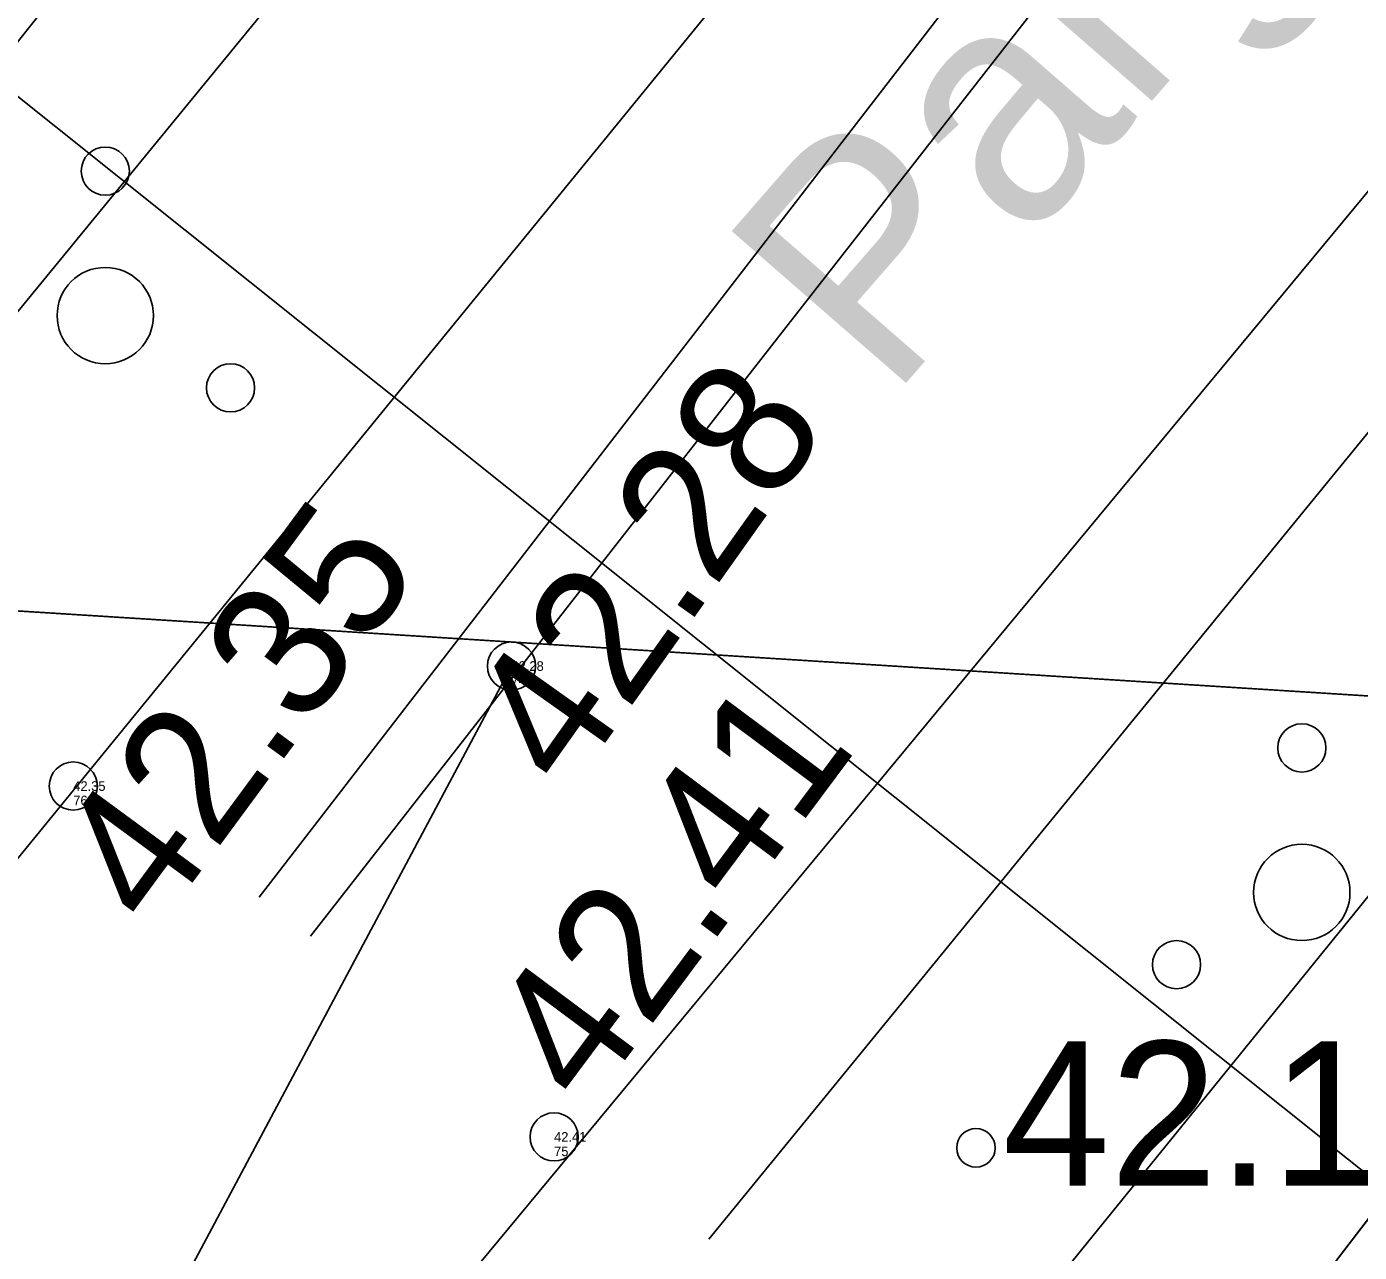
# Model space of a CAD drawing. Extents: x 641557 to 642645, y 6471352 to 6472352.
# Drawn here: x 642043.4 to 642050.31, y 6472002.49 to 6472008.85 of the extents above; entities that cross this region are included whole.
import ezdxf

# ---------------------------------------------------------------- set-up
doc = ezdxf.new("R2010")
doc.units = 0
for name, color, linetype in [('ABIJOONIS', 7, 'Continuous'), ('KORGUS-EH2000', 7, 'Continuous'), ('KTRASS', 7, 'Continuous'), ('MOOTKORG-EH2000', 7, 'Continuous'), ('MOOTMPUNKT', 7, 'Continuous'), ('MOOTNR', 7, 'Continuous'), ('MOOTPIIR', 7, 'Continuous'), ('MPOHULIIN', 7, 'Continuous'), ('PIIR', 7, 'Continuous'), ('PUU', 7, 'Continuous'), ('SIOHULIIN', 7, 'Continuous'), ('SITRASS', 7, 'Continuous'), ('TEE', 7, 'Continuous'), ('VTRASS', 7, 'Continuous')]:
    doc.layers.add(name, color=color, linetype=linetype)

msp = doc.modelspace()

# ---------------------------------------------------------------- linework, layer by layer
at = {"layer": 'ABIJOONIS'}
msp.add_lwpolyline([(642029.1276, 6472001.3178), (642043.7287, 6472001.4283), (642045.913, 6472005.529)], dxfattribs=at)
at = {"layer": 'KORGUS-EH2000'}
for centre, radius in [((642045.913, 6472005.529), 0.125), ((642043.639, 6472004.906), 0.125), ((642046.134, 6472003.085), 0.125), ((642048.323, 6472003.028), 0.1)]:
    msp.add_circle(centre, radius, dxfattribs=at)
at = {"layer": 'KTRASS'}
msp.add_lwpolyline([(642062.915, 6472028.054), (642044.6033, 6472004.3288)], dxfattribs=at)
at = {"layer": 'MOOTMPUNKT'}
for centre in [(642045.913, 6472005.529), (642043.639, 6472004.906), (642046.134, 6472003.085)]:
    msp.add_circle(centre, 0.125, dxfattribs=at)
at = {"layer": 'MOOTPIIR'}
msp.add_lwpolyline([(642062.8124, 6472033.2246), (642043.2104, 6472008.5955), (642059.6383, 6471995.4691), (642079.7615, 6472022.0315)], close=True, dxfattribs=at)
at = {"layer": 'MPOHULIIN'}
msp.add_lwpolyline([(642074.579, 6472045.969), (642066.721, 6472023.728), (642052.975, 6472005.209), (642023.185, 6472007.084), (641989.985, 6472008.804)], dxfattribs=at)
at = {"layer": 'PIIR'}
for points in [[(641877.52, 6472001.62), (641895.89, 6472016.54), (641915.99, 6472031.13), (641951.7, 6471999.62), (641964.78, 6472016.03), (641983.28, 6472002.24), (642001.33, 6472027.96), (642015.37, 6472014.73), (642043.28, 6472044.21), (642061.48, 6472029.49), (642027.1, 6471987.54), (642006.96, 6472001.86), (641997.37, 6471988.68), (642017.35, 6471973.82), (642002.31, 6471955.2), (641985.07, 6471931.45), (641976.92, 6471936.05), (641936.82, 6471957.35), (641888.83, 6471988.61)], [(642115.95, 6471988.66), (642099.09, 6471957.42), (642045.38, 6471996.16), (642063.65, 6472020.01), (642067.35, 6472025.11), (642068.76, 6472026.95)]]:
    msp.add_lwpolyline(points, close=True, dxfattribs=at)
msp.add_lwpolyline([(641908.89, 6471825.05), (641936.28, 6471864.22), (641985.07, 6471931.45), (642002.31, 6471955.2), (642017.35, 6471973.82), (642027.1, 6471987.54), (642061.48, 6472029.49), (642067.35, 6472025.11), (642063.65, 6472020.01), (642045.38, 6471996.16), (642021.07, 6471968.37), (641971.42, 6471900.94), (641981.06, 6471893.53), (641976.12, 6471887.96), (641967.07, 6471894.64), (641940.69, 6471858.55), (641914.6, 6471820.89)], dxfattribs=at)
at = {"layer": 'PUU'}
for centre, radius in [((642043.805, 6472008.098), 0.125), ((642043.805, 6472007.348), 0.25), ((642044.455, 6472006.973), 0.125), ((642050.014, 6472005.104), 0.125), ((642050.014, 6472004.354), 0.25), ((642049.364, 6472003.979), 0.125)]:
    msp.add_circle(centre, radius, dxfattribs=at)
at = {"layer": 'SIOHULIIN'}
msp.add_lwpolyline([(642066.721, 6472023.728), (642052.975, 6472005.209), (642023.185, 6472007.084)], dxfattribs=at)
at = {"layer": 'SITRASS'}
for points in [[(642046.9361, 6472002.5533), (642050.38, 6472006.769), (642057.251, 6472015.394), (642058.446, 6472015.84), (642061.412, 6472015.551), (642068.597, 6472013.427), (642069.315, 6472012.909), (642070.6716, 6472010.7534)], [(642070.6716, 6472010.7534), (642069.227, 6472013.708), (642065.692, 6472014.833), (642062.135, 6472015.136), (642059.7244, 6472014.8854), (642058.87, 6472014.337), (642055.853, 6472010.608), (642052.687, 6472007.205), (642048.1601, 6472001.6217)]]:
    msp.add_lwpolyline(points, dxfattribs=at)
at = {"layer": 'TEE'}
for points in [[(642018.3131, 6471973.4071), (642024.752, 6471981.57), (642025.206, 6471981.989), (642038.794, 6471998.949), (642047.085, 6472009.109), (642052.582, 6472015.849), (642054.803, 6472018.878), (642057.761, 6472023.02), (642059.055, 6472025.446), (642059.567, 6472027.518), (642060.8663, 6472030.5612)], [(642070.5092, 6472026.3257), (642070.439, 6472026.116), (642068.698, 6472026.028), (642067.271, 6472025.656), (642063.525, 6472023.868), (642061.9808, 6472021.8859), (642057.71, 6472016.404), (642054.934, 6472013.517), (642041.088, 6471996.808), (642040.451, 6471995.861), (642041.144, 6471994.074), (642042.586, 6471992.1), (642045.168, 6471989.914)]]:
    msp.add_lwpolyline(points, dxfattribs=at)
at = {"layer": 'VTRASS'}
msp.add_lwpolyline([(642081.953, 6472018.1173), (642072.0044, 6472025.7465), (642070.5403, 6472026.3193), (642063.3863, 6472027.8365), (642057.563, 6472020.3798), (642046.3981, 6472006.0833), (642044.8697, 6472004.1261)], dxfattribs=at)

# ---------------------------------------------------------------- texts
at = {"layer": 'KORGUS-EH2000'}
for s, rotation, p in [('42.28', 54.64339, (642046.2111, 6472004.8648)), ('42.35', 53.65254, (642044.0651, 6472004.1428)), ('42.41', 53.2942, (642046.308, 6472003.2223))]:
    msp.add_text(s, height=0.7, rotation=rotation, dxfattribs=at).set_placement(p)
msp.add_text('42.15', height=0.75, dxfattribs=at).set_placement((642048.4611, 6472002.8316))
at = {"layer": 'MOOTKORG-EH2000'}
for s, p in [('42.28', (642045.913, 6472005.504)), ('42.35', (642043.639, 6472004.881)), ('42.41', (642046.134, 6472003.06))]:
    msp.add_text(s, height=0.05, dxfattribs=at).set_placement(p)
at = {"layer": 'MOOTNR'}
for s, p in [('74', (642045.913, 6472005.429)), ('76', (642043.639, 6472004.806)), ('75', (642046.134, 6472002.985))]:
    msp.add_text(s, height=0.05, dxfattribs=at).set_placement(p)
at = {"layer": 'TEE'}
msp.add_text('Pargi tn', height=1.2, rotation=48.9346, dxfattribs=at).set_placement((642047.8739, 6472006.8991))

doc.saveas('drawing.dxf')
